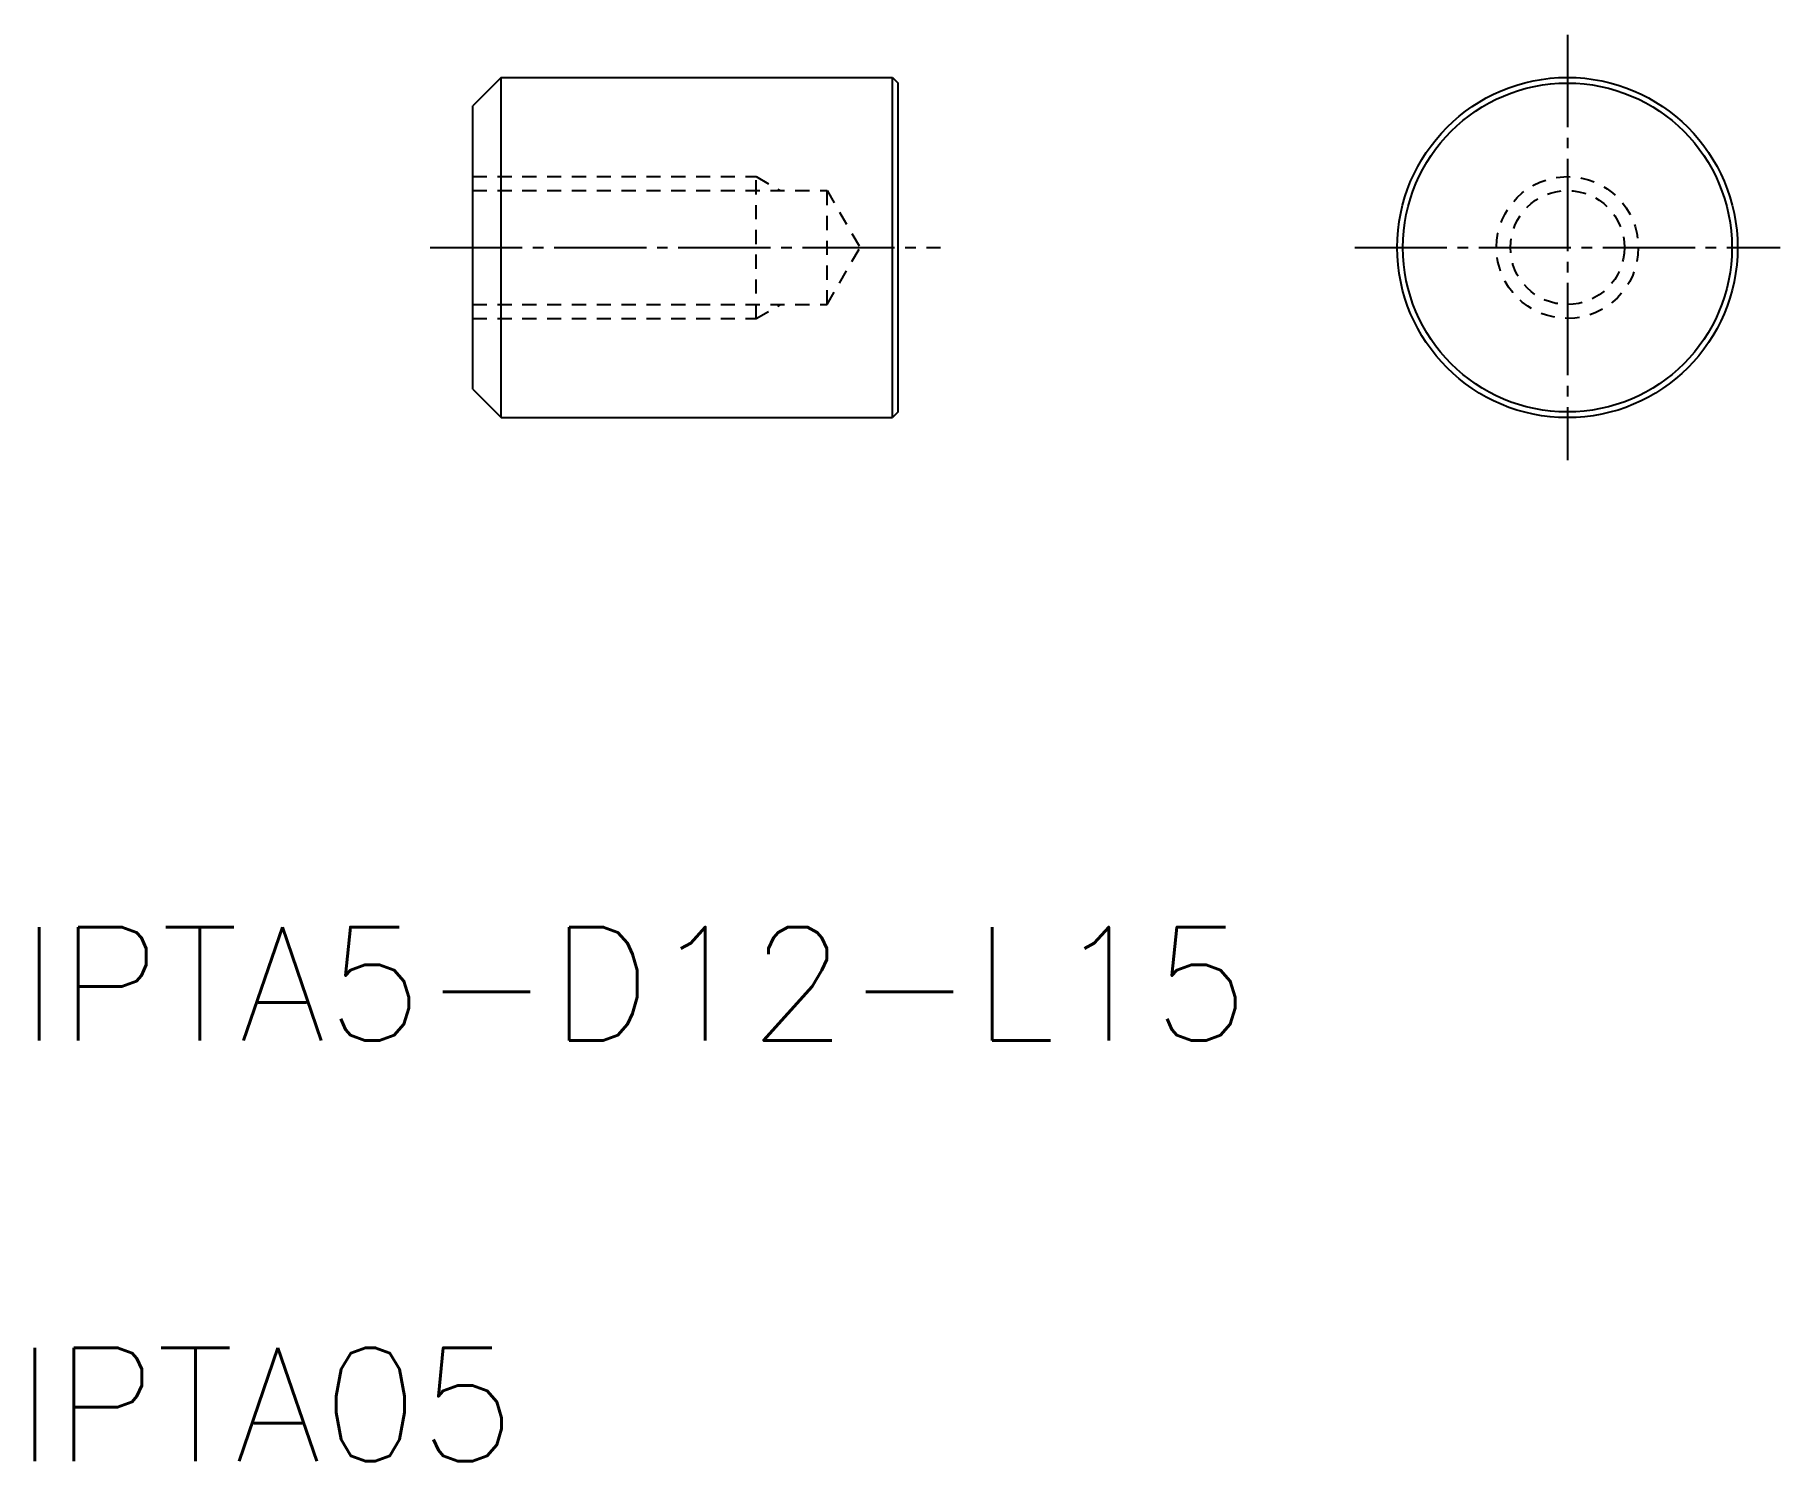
# Model space of a CAD drawing. Extents: x 112.9 to 174.4, y 50.8 to 101.1.
import ezdxf

# ---------------------------------------------------------------- set-up
doc = ezdxf.new("R2010")
doc.units = 0
doc.header["$LTSCALE"] = 0.25
doc.linetypes.add('CENTER', pattern=[17.5, 13, -1.5, 1.5, -1.5])
doc.linetypes.add('DASHED', pattern=[3.5, 2, -1.5])
doc.layers.get('0').update_dxf_attribs({"linetype": 'CONTINUOUS'})
doc.layers.add('CENTER', color=1, linetype='CENTER')
doc.styles.get("Standard").update_dxf_attribs({"font": 'txt.shx'})

msp = doc.modelspace()

# ---------------------------------------------------------------- linework, layer by layer
at = {"color": 7, "linetype": 'CONTINUOUS'}
for p, q in [((129.324, 99.596), (128.324, 98.596)), ((129.324, 99.596), (143.124, 99.596)), ((129.324, 87.596), (129.324, 99.596)), ((143.124, 99.596), (143.324, 99.396)), ((143.124, 87.596), (143.124, 99.596)), ((143.324, 87.796), (143.324, 99.396)), ((128.324, 88.596), (128.324, 98.596)), ((128.324, 88.596), (129.324, 87.596)), ((129.324, 87.596), (143.124, 87.596)), ((143.324, 87.796), (143.124, 87.596))]:
    msp.add_line(p, q, dxfattribs=at)
at = {"color": 3, "linetype": 'DASHED'}
for p, q in [((128.324, 96.096), (138.324, 96.096)), ((138.324, 91.096), (138.324, 96.096)), ((138.324, 96.096), (139.174, 95.606)), ((128.324, 95.606), (140.824, 95.606)), ((140.824, 91.587), (140.824, 95.606)), ((140.824, 95.606), (141.984, 93.596)), ((140.824, 91.587), (141.984, 93.596)), ((128.324, 91.587), (140.824, 91.587)), ((128.324, 91.096), (138.324, 91.096)), ((138.324, 91.096), (139.174, 91.587))]:
    msp.add_line(p, q, dxfattribs=at)
at = {"color": 7, "linetype": 'CONTINUOUS'}
for radius in [6, 5.8]:
    msp.add_circle((166.928, 93.596), radius, dxfattribs=at)
at = {"color": 3, "linetype": 'DASHED'}
for radius in [2.5, 2.01]:
    msp.add_circle((166.928, 93.596), radius, dxfattribs=at)
at = {"layer": 'CENTER', "color": 1, "linetype": 'CENTER'}
for p, q in [((166.928, 101.096), (166.928, 86.096)), ((126.824, 93.596), (144.824, 93.596)), ((159.428, 93.596), (174.428, 93.596))]:
    msp.add_line(p, q, dxfattribs=at)

# ---------------------------------------------------------------- texts
for s, p in [('IPTA5-D12-L15', (112.355, 65.631)), ('IPTA05', (112.201, 50.795))]:
    msp.add_text(s, height=4).set_placement(p)

doc.saveas('drawing.dxf')
